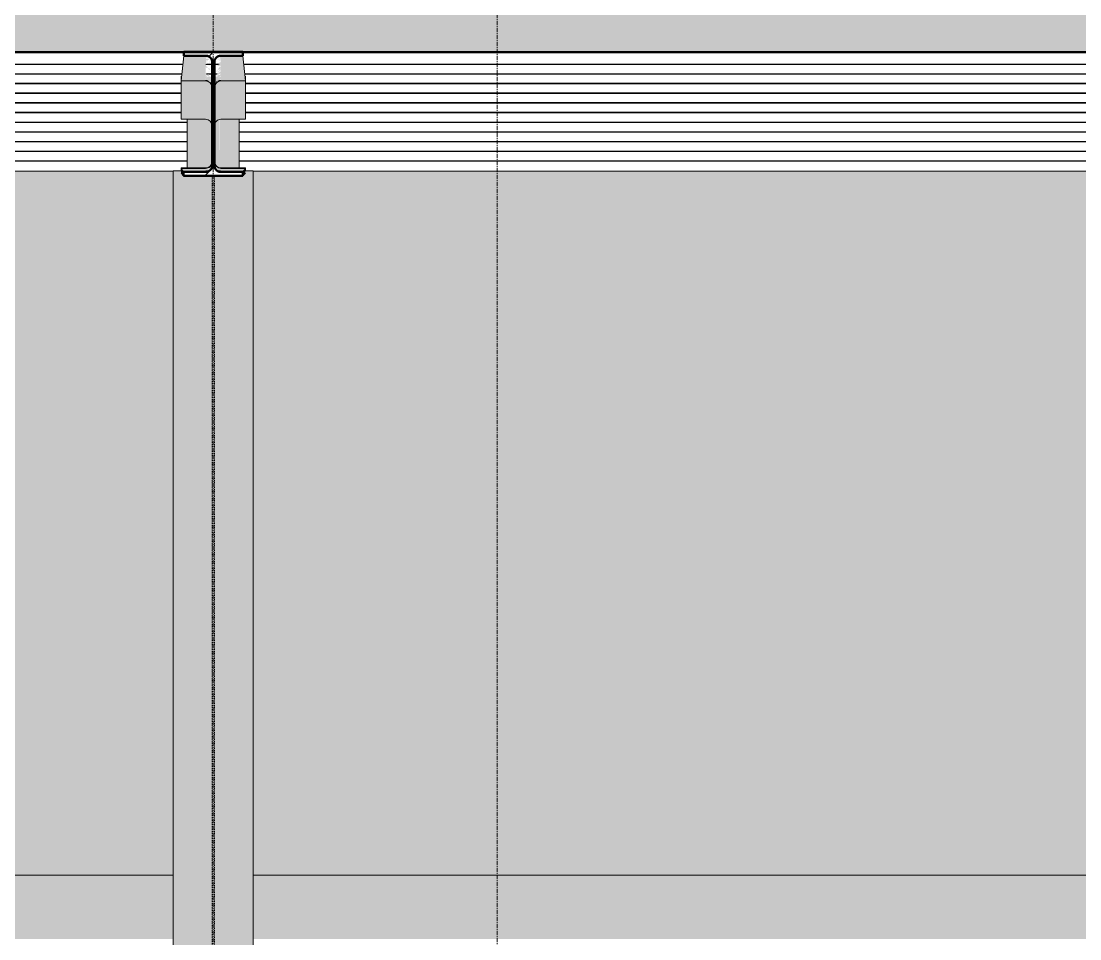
# Model space of a CAD drawing. Header units: inches. Extents: x 1352 to 4245, y -195 to 444.
# Drawn here: x 2037.7 to 2170, y 114 to 228.7 of the extents above; entities that cross this region are included whole.
import ezdxf

# ---------------------------------------------------------------- set-up
doc = ezdxf.new("R2010")
doc.units = ezdxf.units.IN
doc.header["$MEASUREMENT"] = 0
doc.linetypes.add('Grid Line 1_2_', pattern=[0.875, 0.5, -0.125, 0.125, -0.125])
doc.linetypes.add('Hidden 1_8_', pattern=[0.1875, 0.125, -0.0625])
for name, color, linetype, lineweight in [('A-ROOF-1', 50, 'Continuous', 13), ('A-ROOF-2', 132, 'Continuous', 50), ('A-ROOF-PATT-1', 132, 'Continuous', 9), ('A-WALL', 113, 'Continuous', 13), ('S-BEAM', 12, 'Continuous', 13), ('S-BEAM-3', 12, 'Continuous', 9), ('S-BEAM-4', 12, 'Continuous', 50), ('S-COLS', 52, 'Continuous', 13), ('S-COLS-3', 52, 'Hidden 1_8_', 9), ('S-COLS-4', 52, 'Continuous', 9), ('S-GRID-1', 1, 'Grid Line 1_2_', 9)]:
    doc.layers.add(name, color=color, linetype=linetype, lineweight=lineweight)

# ---------------------------------------------------------------- blocks, each defined once
blk = doc.blocks.new('Z-Girder - Z-Girder-1383074-BUILDING SECTION - EAST_WEST - LOOKING SOUTH')
at = {"layer": 'S-BEAM-3'}
h = blk.add_hatch(color=256, dxfattribs=at)
h.paths.add_polyline_path([(2410.06, 223.3), (2538.35, 223.3), (2538.35, 223.35), (2306.06, 223.35), (2306.06, 223.3), (2404.83, 223.3)], flags=0)
h.paths.add_polyline_path([(1588.43, 223.3), (1588.6, 223.3), (1588.6, 223.35), (1585.45, 223.35), (1585.45, 223.3)], flags=0)
h.paths.add_polyline_path([(3211.48, 223.3), (3211.83, 223.3), (3211.83, 223.35), (3211.44, 223.35), (3211.45, 223.3)], flags=0)
h.paths.add_polyline_path([(1591.71, 223.3), (1592.31, 223.3), (1592.29, 223.35), (1591.53, 223.35), (1591.56, 223.3)], flags=0)
h.paths.add_polyline_path([(3207.62, 223.3), (3208.18, 223.34), (3208.16, 223.35), (3207.61, 223.35), (3207.61, 223.3)], flags=0)
h.paths.add_polyline_path([(1593.01, 223.3), (1593.18, 223.35), (1593.16, 223.35), (1592.89, 223.33), (1592.91, 223.3), (1593, 223.3)], flags=0)
h.paths.add_polyline_path([(1592.78, 223.3), (1592.86, 223.33), (1592.84, 223.35), (1592.6, 223.35), (1592.62, 223.3)], flags=0)
h.paths.add_polyline_path([(3207.3, 223.3), (3207.29, 223.35), (3206.99, 223.32), (3207, 223.3), (3207.29, 223.3)], flags=0)
h.paths.add_polyline_path([(1596.31, 223.3), (1817.35, 223.3), (1817.35, 223.35), (1596.31, 223.35)], flags=0)
h.paths.add_polyline_path([(3206.93, 223.3), (3206.93, 223.33), (3206.87, 223.35), (3206.87, 223.31), (3206.89, 223.3)], flags=0)
h.paths.add_polyline_path([(3203.46, 223.3), (3203.43, 223.35), (3037.08, 223.35), (3037.08, 223.3), (3203.43, 223.3)], flags=0)
h.paths.add_polyline_path([(1820.46, 223.3), (1821.06, 223.3), (1821.04, 223.35), (1820.28, 223.35), (1820.31, 223.3)], flags=0)
h.paths.add_polyline_path([(1821.76, 223.3), (1821.93, 223.35), (1821.91, 223.35), (1821.64, 223.33), (1821.66, 223.3), (1821.75, 223.3)], flags=0)
h.paths.add_polyline_path([(3025.23, 223.3), (3026.2, 223.3), (3026.2, 223.35), (3025.06, 223.35), (3025.06, 223.3)], flags=0)
h.paths.add_polyline_path([(1821.53, 223.3), (1821.61, 223.33), (1821.59, 223.35), (1821.35, 223.35), (1821.37, 223.3)], flags=0)
h.paths.add_polyline_path([(3021.68, 223.3), (3021.93, 223.35), (3021.91, 223.35), (3021.64, 223.33), (3021.66, 223.3)], flags=0)
h.paths.add_polyline_path([(3021.6, 223.3), (3021.59, 223.35), (3021.35, 223.35), (3021.37, 223.3), (3021.59, 223.3)], flags=0)
h.paths.add_polyline_path([(1825.06, 223.3), (2057.85, 223.3), (2057.85, 223.35), (1825.06, 223.35)], flags=0)
h.paths.add_polyline_path([(3020.31, 223.3), (3021.06, 223.3), (3021.04, 223.35), (3020.28, 223.35), (3020.28, 223.3)], flags=0)
h.paths.add_polyline_path([(3017.35, 223.3), (3017.35, 223.35), (2789.06, 223.35), (2789.06, 223.3), (3017.18, 223.3)], flags=0)
h.paths.add_polyline_path([(2060.96, 223.3), (2061.56, 223.3), (2061.54, 223.35), (2060.78, 223.35), (2060.81, 223.3)], flags=0)
h.paths.add_polyline_path([(2062.26, 223.3), (2062.43, 223.35), (2062.41, 223.35), (2062.14, 223.33), (2062.16, 223.3), (2062.25, 223.3)], flags=0)
h.paths.add_polyline_path([(2062.03, 223.3), (2062.11, 223.33), (2062.09, 223.35), (2061.85, 223.35), (2061.87, 223.3)], flags=0)
h.paths.add_polyline_path([(2785.37, 223.3), (2785.61, 223.33), (2785.59, 223.35), (2785.35, 223.35), (2785.35, 223.3)], flags=0)
h.paths.add_polyline_path([(2785.68, 223.3), (2785.93, 223.35), (2785.91, 223.35), (2785.64, 223.33), (2785.66, 223.3)], flags=0)
h.paths.add_polyline_path([(2065.56, 223.3), (2298.35, 223.3), (2298.35, 223.35), (2065.56, 223.35)], flags=0)
h.paths.add_polyline_path([(2785.06, 223.3), (2785.01, 223.35), (2784.28, 223.35), (2784.31, 223.3), (2785.04, 223.3)], flags=0)
h.paths.add_polyline_path([(2781.35, 223.3), (2781.35, 223.35), (2546.06, 223.35), (2546.06, 223.3), (2781.18, 223.3)], flags=0)
h.paths.add_polyline_path([(2301.46, 223.3), (2302.06, 223.3), (2302.04, 223.35), (2301.28, 223.35), (2301.31, 223.3)], flags=0)
h.paths.add_polyline_path([(2302.76, 223.3), (2302.93, 223.35), (2302.91, 223.35), (2302.64, 223.33), (2302.66, 223.3), (2302.75, 223.3)], flags=0)
h.paths.add_polyline_path([(2302.53, 223.3), (2302.61, 223.33), (2302.59, 223.35), (2302.35, 223.35), (2302.37, 223.3)], flags=0)
h.paths.add_polyline_path([(2542.37, 223.3), (2542.61, 223.33), (2542.59, 223.35), (2542.35, 223.35), (2542.35, 223.3)], flags=0)
h.paths.add_polyline_path([(2542.68, 223.3), (2542.93, 223.35), (2542.91, 223.35), (2542.64, 223.33), (2542.66, 223.3)], flags=0)
h.paths.add_polyline_path([(2542.06, 223.3), (2542.04, 223.35), (2541.28, 223.35), (2541.31, 223.3), (2542.04, 223.3)], flags=0)
h = blk.add_hatch(color=256, dxfattribs=at)
h.paths.add_polyline_path([(3208.19, 223.35), (3208.16, 223.39), (3208.18, 223.35)], flags=0)
h.paths.add_polyline_path([(3207.96, 223.35), (3207.95, 223.39), (3207.95, 223.35)], flags=0)
h.paths.add_polyline_path([(3021.63, 223.35), (3021.65, 223.39), (3021.59, 223.35)], flags=0)
h.paths.add_polyline_path([(3021.06, 223.35), (3021.05, 223.39), (3021.05, 223.35)], flags=0)
h.paths.add_polyline_path([(3017.35, 223.35), (3017.35, 223.39), (3017.18, 223.35)], flags=0)
h.paths.add_polyline_path([(2538.35, 223.35), (2538.35, 223.39), (2538.18, 223.35)], flags=0)
h.paths.add_polyline_path([(2542.06, 223.35), (2542.05, 223.39), (2542.05, 223.35)], flags=0)
h.paths.add_polyline_path([(2302.06, 223.35), (2302.05, 223.39), (2302.05, 223.35)], flags=0)
h.paths.add_polyline_path([(2062.13, 223.35), (2062.15, 223.39), (2062.09, 223.35)], flags=0)
h.paths.add_polyline_path([(1593.2, 223.35), (1593.13, 223.37), (1593.12, 223.39), (1593.16, 223.35)], flags=0)
for p, q in [((1825.06, 223.35), (2057.85, 223.35)), ((1825.06, 223.3), (2057.85, 223.3)), ((2060.78, 223.3), (2061.56, 223.3)), ((2060.91, 223.35), (2061.56, 223.35)), ((2061.85, 223.35), (2062.13, 223.35)), ((2061.85, 223.3), (2062.1, 223.3)), ((2062.16, 223.3), (2062.31, 223.3)), ((2062.17, 223.35), (2062.45, 223.35)), ((2065.56, 223.35), (2298.35, 223.35)), ((2065.56, 223.3), (2298.35, 223.3))]:
    blk.add_line(p, q, dxfattribs=at)
blk = doc.blocks.new('Z-Girder - Z-Girder-1383075-BUILDING SECTION - EAST_WEST - LOOKING SOUTH')
at = {"layer": 'S-BEAM-3'}
h = blk.add_hatch(color=256, dxfattribs=at)
h.paths.add_polyline_path([(2301.64, 222.12), (2301.46, 222.14), (2301.62, 222.12)], flags=0)
h.paths.add_polyline_path([(2301.66, 222.1), (2302.05, 222.1), (2302.04, 222.14), (2301.64, 222.11)], flags=0)
h.paths.add_polyline_path([(2221.93, 222.1), (2298.21, 222.1), (2298.18, 222.14), (2065.69, 222.14), (2065.73, 222.1), (2216.7, 222.1)], flags=0)
h.paths.add_polyline_path([(3025.23, 222.1), (3026.2, 222.1), (3026.2, 222.14), (3025.19, 222.14), (3025.19, 222.1)], flags=0)
h.paths.add_polyline_path([(1585.45, 222.1), (1588.46, 222.1), (1588.43, 222.14), (1585.45, 222.14)], flags=0)
h.paths.add_polyline_path([(3021.61, 222.1), (3021.7, 222.14), (3021.36, 222.14), (3021.37, 222.1), (3021.6, 222.1)], flags=0)
h.paths.add_polyline_path([(1591.91, 222.1), (1592.3, 222.1), (1592.29, 222.14), (1591.89, 222.11)], flags=0)
h.paths.add_polyline_path([(3017.21, 222.1), (3017.18, 222.14), (2789.19, 222.14), (2789.23, 222.1), (3017.18, 222.1)], flags=0)
h.paths.add_polyline_path([(3020.64, 222.12), (3020.46, 222.14), (3020.53, 222.12)], flags=0)
h.paths.add_polyline_path([(3021.05, 222.1), (3021.04, 222.14), (3020.64, 222.11), (3020.66, 222.1), (3021.04, 222.1)], flags=0)
h.paths.add_polyline_path([(1592.84, 222.1), (1592.91, 222.12), (1592.95, 222.14), (1592.61, 222.14), (1592.62, 222.1)], flags=0)
h.paths.add_polyline_path([(1596.44, 222.1), (1817.21, 222.1), (1817.18, 222.14), (1596.44, 222.14)], flags=0)
h.paths.add_polyline_path([(2785.37, 222.1), (2785.66, 222.12), (2785.7, 222.14), (2785.36, 222.14), (2785.36, 222.1)], flags=0)
h.paths.add_polyline_path([(2784.64, 222.12), (2784.46, 222.14), (2784.53, 222.12)], flags=0)
h.paths.add_polyline_path([(2785.05, 222.1), (2785.01, 222.14), (2784.64, 222.11), (2784.66, 222.1), (2785.04, 222.1)], flags=0)
h.paths.add_polyline_path([(2302.59, 222.1), (2302.67, 222.12), (2302.62, 222.14), (2302.5, 222.14), (2302.51, 222.1)], flags=0)
h.paths.add_polyline_path([(2061.87, 222.1), (2061.96, 222.1), (2061.96, 222.14), (2061.86, 222.14), (2061.86, 222.1)], flags=0)
h.paths.add_polyline_path([(1820.66, 222.1), (1821.05, 222.1), (1821.04, 222.14), (1820.64, 222.11)], flags=0)
h.paths.add_polyline_path([(2302.39, 222.1), (2302.46, 222.1), (2302.46, 222.14), (2302.36, 222.14), (2302.37, 222.1)], flags=0)
h.paths.add_polyline_path([(2781.21, 222.1), (2781.18, 222.14), (2546.19, 222.14), (2546.23, 222.1), (2781.18, 222.1)], flags=0)
h.paths.add_polyline_path([(2062.01, 222.1), (2062.17, 222.12), (2062.12, 222.14), (2062, 222.14), (2061.98, 222.1)], flags=0)
h.paths.add_polyline_path([(1821.59, 222.1), (1821.67, 222.12), (1821.62, 222.14), (1821.5, 222.14), (1821.51, 222.1)], flags=0)
h.paths.add_polyline_path([(1821.39, 222.1), (1821.46, 222.1), (1821.46, 222.14), (1821.36, 222.14), (1821.37, 222.1)], flags=0)
h.paths.add_polyline_path([(2306.19, 222.1), (2538.21, 222.1), (2538.18, 222.14), (2306.19, 222.14)], flags=0)
h.paths.add_polyline_path([(1825.19, 222.1), (2057.71, 222.1), (2057.68, 222.14), (1825.19, 222.14)], flags=0)
h.paths.add_polyline_path([(2542.37, 222.1), (2542.66, 222.12), (2542.7, 222.14), (2542.36, 222.14), (2542.36, 222.1)], flags=0)
h.paths.add_polyline_path([(2541.64, 222.12), (2541.46, 222.14), (2541.53, 222.12)], flags=0)
h.paths.add_polyline_path([(2542.05, 222.1), (2542.04, 222.14), (2541.64, 222.11), (2541.66, 222.1), (2542.04, 222.1)], flags=0)
h.paths.add_polyline_path([(2061.14, 222.12), (2060.96, 222.14), (2061.03, 222.12)], flags=0)
h.paths.add_polyline_path([(2061.55, 222.1), (2061.54, 222.14), (2061.14, 222.11), (2061.16, 222.1), (2061.54, 222.1)], flags=0)
h = blk.add_hatch(color=256, dxfattribs=at)
h.paths.add_polyline_path([(2785.05, 222.14), (2785.01, 222.17), (2785.04, 222.14)], flags=0)
h.paths.add_polyline_path([(2781.22, 222.14), (2781.18, 222.17), (2781.18, 222.14)], flags=0)
h.paths.add_polyline_path([(2542.05, 222.14), (2542.04, 222.17), (2542.04, 222.14)], flags=0)
h.paths.add_polyline_path([(2542.7, 222.14), (2542.74, 222.17), (2542.59, 222.14)], flags=0)
h.paths.add_polyline_path([(2298.22, 222.14), (2298.18, 222.17), (2298.18, 222.14)], flags=0)
h.paths.add_polyline_path([(2057.72, 222.14), (2057.68, 222.17), (2057.68, 222.14)], flags=0)
h.paths.add_polyline_path([(1821.05, 222.14), (1821.04, 222.17), (1821.04, 222.14)], flags=0)
h.paths.add_polyline_path([(1817.22, 222.14), (1817.18, 222.17), (1817.18, 222.14)], flags=0)
h.paths.add_polyline_path([(1591.82, 222.14), (1591.65, 222.17), (1591.71, 222.14)], flags=0)
for p, q in [((1825.19, 222.14), (2057.72, 222.14)), ((1825.19, 222.1), (2057.71, 222.1)), ((2060.86, 222.14), (2061.07, 222.14)), ((2060.88, 222.1), (2060.99, 222.1)), ((2061.11, 222.14), (2061.56, 222.14)), ((2061.16, 222.1), (2061.56, 222.1)), ((2061.85, 222.14), (2062.2, 222.14)), ((2061.85, 222.1), (2061.96, 222.1)), ((2061.98, 222.1), (2062.12, 222.1)), ((2065.69, 222.14), (2298.22, 222.14)), ((2065.69, 222.1), (2298.21, 222.1))]:
    blk.add_line(p, q, dxfattribs=at)
blk = doc.blocks.new('Z-Girder - Z-Girder-V1-BUILDING SECTION - EAST_WEST - LOOKING SOUTH')
at = {"layer": 'S-BEAM-3'}
h = blk.add_hatch(color=256, dxfattribs=at)
h.paths.add_polyline_path([(2310.77, 220.89), (2538.18, 220.89), (2538.18, 220.94), (2306.23, 220.94), (2306.23, 220.89)], flags=0)
h.paths.add_polyline_path([(3026.2, 220.89), (3026.2, 220.94), (3025.23, 220.94), (3025.23, 220.89)], flags=0)
h.paths.add_polyline_path([(1588.43, 220.89), (1588.43, 220.94), (1585.45, 220.94), (1585.45, 220.89)], flags=0)
h.paths.add_polyline_path([(1596.48, 220.89), (1817.18, 220.89), (1817.18, 220.94), (1596.48, 220.94)], flags=0)
h.paths.add_polyline_path([(3017.18, 220.89), (3017.18, 220.94), (2789.23, 220.94), (2789.23, 220.89), (3016.26, 220.89)], flags=0)
h.paths.add_polyline_path([(1825.23, 220.89), (2057.68, 220.89), (2057.68, 220.94), (1825.23, 220.94)], flags=0)
h.paths.add_polyline_path([(2781.18, 220.89), (2781.18, 220.94), (2546.23, 220.94), (2546.23, 220.89), (2781.09, 220.89)], flags=0)
h.paths.add_polyline_path([(2065.73, 220.89), (2298.18, 220.89), (2298.18, 220.94), (2065.73, 220.94)], flags=0)
h = blk.add_hatch(color=256, dxfattribs=at)
h.paths.add_polyline_path([(3026.2, 220.94), (3026.2, 220.96), (3025.23, 220.94)], flags=0)
h.paths.add_polyline_path([(3017.18, 220.94), (3017.18, 220.96), (3016.26, 220.94)], flags=0)
h.paths.add_polyline_path([(2538.18, 220.94), (2538.18, 220.96), (2535.48, 220.94)], flags=0)
h.paths.add_polyline_path([(2298.18, 220.94), (2298.18, 220.96), (2295.09, 220.94)], flags=0)
h.paths.add_polyline_path([(2057.68, 220.94), (2057.68, 220.96), (2054.7, 220.94)], flags=0)
h.paths.add_polyline_path([(1817.18, 220.94), (1817.18, 220.96), (1814.31, 220.94)], flags=0)
for p, q in [((1825.23, 220.94), (2057.68, 220.94)), ((2065.73, 220.94), (2298.18, 220.94)), ((1825.23, 220.89), (2057.68, 220.89)), ((2065.73, 220.89), (2298.18, 220.89))]:
    blk.add_line(p, q, dxfattribs=at)
blk = doc.blocks.new('Z-Girder - Z-Girder-V2-BUILDING SECTION - EAST_WEST - LOOKING SOUTH')
at = {"layer": 'S-BEAM-3'}
h = blk.add_hatch(color=256, dxfattribs=at)
h.paths.add_polyline_path([(1713.45, 216.05), (1817.96, 216.05), (1817.96, 216.1), (1713.45, 216.1)], flags=0)
h.paths.add_polyline_path([(3026.2, 216.05), (3026.2, 216.1), (3024.45, 216.1), (3024.45, 216.05)], flags=0)
h.paths.add_polyline_path([(3017.96, 216.05), (3017.96, 216.1), (2788.45, 216.1), (2788.45, 216.05), (3016.26, 216.05)], flags=0)
h.paths.add_polyline_path([(1824.45, 216.05), (2058.46, 216.05), (2058.46, 216.1), (1824.45, 216.1)], flags=0)
h.paths.add_polyline_path([(2781.96, 216.05), (2781.96, 216.1), (2545.45, 216.1), (2545.45, 216.05), (2781.09, 216.05)], flags=0)
h.paths.add_polyline_path([(2064.95, 216.05), (2298.96, 216.05), (2298.96, 216.1), (2064.95, 216.1)], flags=0)
h.paths.add_polyline_path([(2538.96, 216.05), (2538.96, 216.1), (2305.45, 216.1), (2305.45, 216.05), (2535.48, 216.05)], flags=0)
h = blk.add_hatch(color=256, dxfattribs=at)
h.paths.add_polyline_path([(3026.2, 216.1), (3026.2, 216.12), (3024.45, 216.1)], flags=0)
h.paths.add_polyline_path([(3017.96, 216.1), (3017.96, 216.12), (3016.26, 216.1)], flags=0)
h.paths.add_polyline_path([(2538.96, 216.1), (2538.96, 216.12), (2535.48, 216.1)], flags=0)
h.paths.add_polyline_path([(2298.96, 216.1), (2298.96, 216.12), (2295.09, 216.1)], flags=0)
h.paths.add_polyline_path([(2058.46, 216.1), (2058.46, 216.12), (2054.7, 216.1)], flags=0)
h.paths.add_polyline_path([(1817.96, 216.1), (1817.96, 216.12), (1814.31, 216.1)], flags=0)
for p, q in [((1824.45, 216.1), (2058.46, 216.1)), ((1824.45, 216.05), (2058.46, 216.05)), ((2064.95, 216.1), (2298.96, 216.1)), ((2064.95, 216.05), (2298.96, 216.05))]:
    blk.add_line(p, q, dxfattribs=at)
blk = doc.blocks.new('Z-Girder - Z-Girder-1383076-BUILDING SECTION - EAST_WEST - LOOKING SOUTH')
at = {"layer": 'S-BEAM-3'}
h = blk.add_hatch(color=256, dxfattribs=at)
h.paths.add_polyline_path([(2368.25, 214.84), (2538.96, 214.84), (2538.96, 214.89), (2305.45, 214.89), (2305.45, 214.84), (2363.03, 214.84)], flags=0)
h.paths.add_polyline_path([(1715.02, 214.84), (1817.96, 214.84), (1817.96, 214.89), (1713.45, 214.89), (1713.45, 214.84)], flags=0)
h.paths.add_polyline_path([(3025.58, 214.84), (3025.58, 214.89), (3024.45, 214.89), (3024.45, 214.84)], flags=0)
h.paths.add_polyline_path([(3017.96, 214.84), (3017.96, 214.89), (2788.45, 214.89), (2788.45, 214.84), (3016.26, 214.84)], flags=0)
h.paths.add_polyline_path([(1824.45, 214.84), (2058.46, 214.84), (2058.46, 214.89), (1824.45, 214.89)], flags=0)
h.paths.add_polyline_path([(2781.96, 214.84), (2781.96, 214.89), (2545.45, 214.89), (2545.45, 214.84), (2781.09, 214.84)], flags=0)
h.paths.add_polyline_path([(2064.95, 214.84), (2298.96, 214.84), (2298.96, 214.89), (2064.95, 214.89)], flags=0)
for p, q in [((1824.45, 214.89), (2058.46, 214.89)), ((1824.45, 214.84), (2058.46, 214.84)), ((2064.95, 214.89), (2298.96, 214.89)), ((2064.95, 214.84), (2298.96, 214.84))]:
    blk.add_line(p, q, dxfattribs=at)
blk = doc.blocks.new('W-Wide Flange-Column - W10X49-1384222-BUILDING SECTION - EAST_WEST - LOOKING SOUTH')
at = {"layer": 'S-COLS-3'}
for p, q in [((2302.05, 209.37), (2302.05, 0)), ((2302.36, 0), (2302.36, 209.37))]:
    blk.add_line(p, q, dxfattribs=at)
blk = doc.blocks.new('W-Wide Flange - W12X45-V6-BUILDING SECTION - EAST_WEST - LOOKING SOUTH')
at = {"layer": 'S-BEAM-3'}
h = blk.add_hatch(color=256, dxfattribs=at)
h.paths.add_polyline_path([(2062.62, 210), (2062.67, 210.3), (2065.73, 210.3), (2065.73, 210.36), (2062.46, 210.38), (2062.27, 210.46), (2062.09, 210.61), (2061.98, 210.76), (2061.9, 210.95), (2061.86, 210.93), (2061.87, 210.44), (2062.01, 210.14), (2062.17, 210), (2062.6, 210)], flags=0)
h.paths.add_polyline_path([(2060.81, 210), (2061.27, 210.02), (2061.48, 210.29), (2061.56, 210.61), (2061.51, 210.95), (2061.43, 210.76), (2061.3, 210.59), (2061.14, 210.46), (2060.94, 210.38), (2060.74, 210.36), (2057.68, 210.36), (2057.68, 210.3), (2060.74, 210.3), (2060.78, 210)], flags=0)
h.paths.add_polyline_path([(2061.34, 221.74), (2061.34, 221.68), (2061.25, 221.77)], flags=0)
h.paths.add_polyline_path([(2060.89, 221.77), (2061.06, 221.72), (2061, 221.72), (2060.9, 221.77)], flags=0)
h.paths.add_polyline_path([(2061.26, 221.39), (2061.41, 221.2), (2061.35, 221.26), (2061.28, 221.37)], flags=0)
h.paths.add_polyline_path([(2061.15, 221.41), (2061.27, 221.37), (2061.22, 221.35), (2061.16, 221.41)], flags=0)
h.paths.add_polyline_path([(2061.04, 221.5), (2061.19, 221.46), (2061.15, 221.44), (2061.06, 221.49)], flags=0)
h.paths.add_polyline_path([(2061.54, 220.44), (2061.54, 221.79), (2061.32, 221.77), (2061.25, 221.79), (2061.15, 221.75), (2061.04, 221.79), (2060.84, 221.74), (2061.1, 221.63), (2060.81, 221.66), (2060.81, 221.63), (2060.81, 221.6), (2060.81, 221.58), (2060.81, 221.55), (2060.81, 221.52), (2061.16, 221.37), (2061.15, 221.32), (2060.9, 221.42), (2060.92, 221.37), (2060.97, 221.34), (2061.08, 221.3), (2061.43, 220.9), (2061.51, 220.71), (2061.54, 220.5)], flags=0)
h.paths.add_polyline_path([(2062.02, 221.77), (2062.03, 221.73), (2062, 221.73)], flags=0)
h.paths.add_polyline_path([(2061.87, 220.44), (2061.9, 220.71), (2062.07, 221.08), (2062.36, 221.24), (2062.6, 221.29), (2062.5, 221.32), (2062.66, 221.36), (2062.54, 221.38), (2062.6, 221.42), (2062.51, 221.46), (2062.54, 221.48), (2062.67, 221.48), (2062.66, 221.68), (2062.45, 221.67), (2062.39, 221.68), (2062.39, 221.71), (2062.42, 221.77), (2062.27, 221.77), (2062.23, 221.79), (2062.15, 221.76), (2062.14, 221.79), (2062, 221.77), (2061.97, 221.79), (2061.86, 221.79), (2061.87, 220.49)], flags=0)
h.paths.add_polyline_path([(2061.34, 221.15), (2061.3, 221.15), (2061.31, 221.17)], flags=0)
h.paths.add_polyline_path([(2062.03, 221.08), (2062.2, 221.23), (2062.16, 221.2), (2062.04, 221.08)], flags=0)
h.paths.add_polyline_path([(2061.12, 221.2), (2061.05, 221.26), (2061.03, 221.3), (2060.92, 221.32), (2060.81, 221.3), (2060.99, 221.26), (2061.08, 221.22)], flags=0)
h.paths.add_polyline_path([(2062.2, 221.23), (2062.38, 221.34), (2062.38, 221.3), (2062.27, 221.26)], flags=0)
h.paths.add_polyline_path([(2062.66, 221.78), (2062.66, 221.79), (2062.6, 221.79)], flags=0)
for points in [[(2060.74, 216.45), (2060.74, 221.24), (2057.68, 221.24), (2057.68, 216.45), (2059.93, 216.45)], [(2065.73, 216.45), (2065.73, 221.24), (2062.67, 221.22), (2062.67, 216.45), (2065.15, 216.45)]]:
    blk.add_hatch(color=256, dxfattribs=at).paths.add_polyline_path(points, flags=0)
h = blk.add_hatch(color=256, dxfattribs=at)
h.paths.add_polyline_path([(2061.22, 221.13), (2060.97, 221.26), (2060.81, 221.29), (2060.91, 221.24), (2060.98, 221.22), (2061.07, 221.2), (2061.14, 221.14)], flags=0)
h.paths.add_polyline_path([(2061.54, 215.65), (2061.51, 220.71), (2061.34, 221.02), (2061.3, 221.01), (2060.99, 221.2), (2060.81, 221.24), (2060.74, 221.22), (2060.74, 216.45), (2060.94, 216.42), (2061.14, 216.34), (2061.3, 216.21), (2061.43, 216.05), (2061.51, 215.86)], flags=0)
h = blk.add_hatch(color=256, dxfattribs=at)
h.paths.add_polyline_path([(2061.87, 215.65), (2061.9, 215.86), (2061.98, 216.05), (2062.11, 216.21), (2062.27, 216.34), (2062.46, 216.42), (2062.67, 216.45), (2062.67, 221.24), (2062.36, 221.18), (2062.33, 221.2), (2062.2, 221.13), (2062.04, 220.98), (2062.08, 220.98), (2061.9, 220.71), (2061.87, 220.18), (2061.87, 216.06)], flags=0)
h.paths.add_polyline_path([(2062.26, 221.19), (2062.39, 221.23), (2062.49, 221.24), (2062.58, 221.29), (2062.27, 221.2)], flags=0)
for p, q in [((2057.68, 221.79), (2057.68, 221.3)), ((2057.68, 216.45), (2057.68, 221.24)), ((2065.73, 221.3), (2065.73, 221.79)), ((2065.73, 216.45), (2065.73, 221.24)), ((2061.54, 220.5), (2061.54, 211.16)), ((2061.87, 211.16), (2061.87, 220.5)), ((2060.74, 216.45), (2057.68, 216.45)), ((2065.73, 216.45), (2062.67, 216.45)), ((2060.74, 210.36), (2057.68, 210.36)), ((2057.68, 210.36), (2057.68, 210)), ((2065.73, 210.36), (2062.67, 210.36)), ((2065.73, 210), (2065.73, 210.36))]:
    blk.add_line(p, q, dxfattribs=at)
for centre, major_axis, start_param, end_param in [((2060.74, 220.5), (0.8, 0), 1.064904, 1.569106), ((2060.74, 220.5), (0.8, 0), 0, 0.769689), ((2062.67, 220.5), (0.8, 0), 2.496539, 3.141593), ((2062.67, 220.5), (0.8, 0), 2.232787, 2.336223), ((2062.67, 220.5), (0.8, 0), 1.572487, 2.094395), ((2060.74, 215.65), (-0.8, 0), 3.141593, 4.712389), ((2062.67, 215.65), (0.8, 0), 1.570796, 3.141593), ((2060.74, 211.16), (0.8, 0), 4.712389, 6.283185), ((2062.67, 211.16), (0.8, 0), 3.141593, 4.712389)]:
    blk.add_ellipse(centre, major_axis=major_axis, ratio=0.999797, start_param=start_param, end_param=end_param, dxfattribs=at)

msp = doc.modelspace()

# ---------------------------------------------------------------- hatches: boundary and pattern name
at = {"layer": 'A-ROOF-1'}
h = msp.add_hatch(color=256, dxfattribs=at)
h.paths.add_polyline_path([(3016.2, 114), (3016.2, 121.97), (2790.2, 121.97), (2790.2, 114), (2995.35, 114)], flags=0)
h.paths.add_polyline_path([(1942.39, 114), (2056.7, 114), (2056.7, 121.97), (1942.39, 121.97)], flags=0)
h.paths.add_polyline_path([(2780.2, 114), (2780.2, 121.97), (2547.2, 121.97), (2547.2, 114), (2744.51, 114)], flags=0)
h.paths.add_polyline_path([(2066.7, 114), (2297.2, 114), (2297.2, 121.97), (2066.7, 121.97)], flags=0)
h.paths.add_polyline_path([(2537.2, 114), (2537.2, 121.97), (2307.2, 121.97), (2307.2, 114), (2535.48, 114)], flags=0)
at = {"layer": 'A-ROOF-PATT-1'}
h = msp.add_hatch(dxfattribs=at)
h.set_pattern_fill('FP_4', color=256, style=0, pattern_type=2)
h.set_pattern_definition([(161.57, (2839.821, 133.239), (-3.8399538, -1.54e-05), [0, -27.322, 3.034, 0]), (18.43, (2838.861, 133.239), (-3.8399538, 1.54e-05), [0, -27.322, 3.034, 0]), (108.43, (2839.821, 133.239), (1.919622, -9.6005246), [9.106, -21.25]), (71.57, (2838.861, 133.239), (1.919622, 9.6005246), [9.106, -21.25])])
h.paths.add_polyline_path([(1581.64, 224.82), (3220.45, 224.82), (3220.45, 232.82), (1581.64, 232.82), (1581.64, 230.19)], flags=0)
at = {"layer": 'A-WALL'}
h = msp.add_hatch(color=256, dxfattribs=at)
h.paths.add_polyline_path([(1942.39, 0), (1942.39, 121.97), (2056.7, 121.97), (2056.7, 209.94), (1826.2, 209.94), (1826.2, 111), (1904.2, 111), (1904.2, 98.25), (1868.35, 98.25), (1868.35, 96), (1904.2, 96), (1904.2, 82.75), (1904.95, 82.75), (1904.95, 0), (1938.58, 0)], flags=0)
h.paths.add_polyline_path([(1750.43, 111), (1782.2, 111), (1782.2, 119.13), (1750.43, 144.34)], flags=0)
h.paths.add_polyline_path([(1816.2, 111), (1816.2, 209.94), (1713.45, 209.94), (1713.45, 111), (1721.93, 111), (1721.93, 150.87), (1722.74, 150.87), (1722.74, 151.87), (1741.74, 151.87), (1741.74, 150.87), (1750.43, 150.87), (1750.43, 146.9), (1795.67, 111)], flags=0)
h.paths.add_polyline_path([(1784.2, 111), (1792.45, 111), (1784.2, 117.55)], flags=0)
h.paths.add_polyline_path([(2744.51, 121.97), (2780.2, 121.97), (2780.2, 209.94), (2547.2, 209.94), (2547.2, 121.97), (2702.71, 121.97)], flags=0)
h.paths.add_polyline_path([(2368.25, 121.97), (2537.2, 121.97), (2537.2, 209.94), (2307.2, 209.94), (2307.2, 121.97)], flags=0)
h.paths.add_polyline_path([(3016.2, 121.97), (3016.2, 148.18), (3014.35, 149.47), (3012.23, 150.45), (3009.97, 151.05), (3007.65, 151.25), (2863.85, 151.25), (2863.85, 153.25), (3007.65, 153.25), (3010.32, 153.02), (3012.91, 152.33), (3015.34, 151.2), (3016.2, 150.61), (3016.2, 209.94), (2790.2, 209.94), (2790.2, 121.97), (2995.35, 121.97)], flags=0)
h.paths.add_polyline_path([(2284.64, 121.97), (2297.2, 121.97), (2297.2, 209.94), (2066.7, 209.94), (2066.7, 121.97), (2117.41, 121.97)], flags=0)
at = {"layer": 'S-BEAM'}
for points in [[(2057.68, 221.24), (2058.01, 224.37), (2058.01, 224.82), (2057.68, 221.76)], [(2059.93, 221.24), (2060.74, 221.27), (2060.81, 224.37), (2058.01, 224.37), (2057.68, 221.24)], [(2065.73, 221.24), (2065.4, 224.37), (2062.6, 224.35), (2062.67, 221.24), (2065.15, 221.24)], [(2065.73, 221.24), (2065.69, 222.18), (2065.4, 224.82), (2065.4, 224.37), (2065.69, 221.6)], [(2059.93, 210.36), (2060.9, 210.38), (2060.9, 216.43), (2060.74, 216.45), (2058.46, 216.45), (2058.46, 210.36)], [(2060.9, 210.38), (2061.08, 210.44), (2061.27, 210.56), (2061.39, 210.7), (2061.43, 210.76), (2061.51, 210.98), (2061.54, 211.16), (2061.5, 215.88), (2061.38, 216.11), (2061.24, 216.26), (2061.07, 216.37), (2060.9, 216.42), (2060.9, 210.38)], [(2062.5, 210.38), (2062.46, 216.42), (2062.15, 216.25), (2062.01, 216.09), (2061.98, 216.05), (2061.9, 215.86), (2061.87, 215.41), (2061.91, 210.92), (2062.04, 210.67), (2062.18, 210.53), (2062.33, 210.44), (2062.48, 210.38)], [(2062.67, 210.36), (2064.95, 210.38), (2064.95, 216.45), (2062.5, 216.42), (2062.5, 210.38)], [(2061.85, 210.61), (2061.87, 211.1), (2061.85, 213.19)], [(2058, 209.37), (2058, 209.86), (2057.68, 210.3), (2057.69, 209.71)], [(2060.81, 209.86), (2060.74, 210.3), (2057.68, 210.3), (2058, 209.86), (2059.93, 209.86)], [(2065.4, 209.86), (2065.73, 210.3), (2062.67, 210.3), (2062.6, 209.86), (2065.15, 209.86)], [(2065.4, 209.37), (2065.72, 209.71), (2065.72, 210.28), (2065.4, 209.86)]]:
    msp.add_hatch(color=256, dxfattribs=at).paths.add_polyline_path(points, flags=0)
h = msp.add_hatch(color=256, dxfattribs=at)
h.paths.add_polyline_path([(2060.74, 221.3), (2060.74, 221.24), (2060.88, 221.27), (2060.74, 221.3)], flags=0)
h.paths.add_polyline_path([(2060.94, 221.33), (2060.9, 221.4), (2060.74, 221.4), (2060.74, 221.3), (2060.89, 221.3)], flags=0)
h.paths.add_polyline_path([(2061.05, 221.34), (2061.03, 221.3), (2061.09, 221.3)], flags=0)
h.paths.add_polyline_path([(2061.22, 221.22), (2061.14, 221.31), (2061.16, 221.27), (2061.19, 221.25)], flags=0)
h.paths.add_polyline_path([(2061.34, 221.15), (2061.34, 221.1), (2061.39, 221.05)], flags=0)
h.paths.add_polyline_path([(2061.47, 220.91), (2061.44, 221.04), (2061.34, 221.15)], flags=0)
h.paths.add_polyline_path([(2061.37, 221.01), (2061.16, 221.23), (2061.12, 221.26), (2061.09, 221.22), (2061.34, 221.04)], flags=0)
h.paths.add_polyline_path([(2061.14, 221.14), (2061.04, 221.22), (2061.04, 221.18), (2061.11, 221.15)], flags=0)
h.paths.add_polyline_path([(2061.3, 221.01), (2061.22, 221.13), (2061.15, 221.13), (2061.25, 221.05)], flags=0)
h.paths.add_polyline_path([(2060.74, 221.54), (2060.81, 221.58), (2060.74, 221.59)], flags=0)
h.paths.add_polyline_path([(2061.15, 221.41), (2060.74, 221.54), (2060.74, 221.42), (2061.04, 221.38), (2061.19, 221.3), (2061.15, 221.39)], flags=0)
h.paths.add_polyline_path([(2061.26, 221.39), (2061.18, 221.39), (2061.3, 221.3)], flags=0)
h.paths.add_polyline_path([(2061.26, 221.39), (2061.16, 221.49), (2061.04, 221.5), (2061.23, 221.41)], flags=0)
h.paths.add_polyline_path([(2061.42, 221.18), (2061.4, 221.27), (2061.26, 221.39)], flags=0)
h.paths.add_polyline_path([(2061.32, 221.22), (2061.26, 221.32), (2061.26, 221.28), (2061.3, 221.24)], flags=0)
h.paths.add_polyline_path([(2061.15, 221.41), (2061.04, 221.5), (2061.04, 221.46)], flags=0)
h.paths.add_polyline_path([(2061.34, 221.74), (2061.28, 221.74), (2061.4, 221.62)], flags=0)
h.paths.add_polyline_path([(2061.46, 221.55), (2061.42, 221.68), (2061.34, 221.74)], flags=0)
h.paths.add_polyline_path([(2060.74, 221.59), (2060.81, 221.63), (2060.74, 221.65)], flags=0)
h.paths.add_polyline_path([(2061.1, 221.63), (2061.1, 221.67), (2060.75, 221.77), (2060.75, 221.65), (2060.94, 221.67)], flags=0)
h.paths.add_polyline_path([(2060.75, 221.89), (2060.81, 221.93), (2060.75, 221.94)], flags=0)
h.paths.add_polyline_path([(2060.89, 221.77), (2060.94, 221.83), (2060.81, 221.88), (2060.75, 221.86), (2060.75, 221.83)], flags=0)
h.paths.add_polyline_path([(2061.11, 221.67), (2060.98, 221.75), (2061.01, 221.71)], flags=0)
h.paths.add_polyline_path([(2061.16, 221.74), (2061.01, 221.82), (2061.04, 221.79), (2061.08, 221.77)], flags=0)
h.paths.add_polyline_path([(2060.75, 222.06), (2060.81, 222.11), (2060.76, 222.12), (2060.75, 222.06)], flags=0)
h.paths.add_polyline_path([(2061.01, 221.9), (2060.97, 221.86), (2061.18, 221.79), (2061.12, 221.86), (2061.02, 221.9)], flags=0)
h.paths.add_polyline_path([(2060.75, 222), (2060.75, 221.94), (2060.97, 221.94), (2060.94, 221.96), (2060.75, 222)], flags=0)
h.paths.add_polyline_path([(2060.99, 221.99), (2060.89, 222.06), (2060.75, 222.06), (2060.75, 222), (2060.81, 222)], flags=0)
h.paths.add_polyline_path([(2061.34, 221.74), (2061.08, 221.99), (2061.07, 222), (2060.94, 221.96), (2061.31, 221.76)], flags=0)
h.paths.add_polyline_path([(2061.14, 222.12), (2061.07, 222.19), (2060.97, 222.18)], flags=0)
h.paths.add_polyline_path([(2061.22, 222.02), (2061.14, 222.12), (2061.05, 222.12), (2061.14, 222.07)], flags=0)
h.paths.add_polyline_path([(2061.39, 221.86), (2061.23, 222.02), (2061.23, 222.01), (2061.31, 221.93)], flags=0)
h.paths.add_polyline_path([(2060.9, 222.13), (2060.76, 222.18), (2060.76, 222.12), (2060.81, 222.12)], flags=0)
h.paths.add_polyline_path([(2061.14, 222.04), (2060.96, 222.13), (2061.03, 222.08), (2061.14, 222.04)], flags=0)
h.paths.add_polyline_path([(2061.37, 222.18), (2061.23, 222.32), (2061.23, 222.31), (2061.36, 222.18)], flags=0)
h.paths.add_polyline_path([(2060.96, 222.19), (2060.91, 222.26), (2060.76, 222.22), (2060.81, 222.21)], flags=0)
h.paths.add_polyline_path([(2061.2, 222.42), (2061.06, 222.44), (2061.23, 222.38)], flags=0)
h.paths.add_polyline_path([(2061.39, 222.23), (2061.23, 222.4), (2061.28, 222.33), (2061.38, 222.24)], flags=0)
h.paths.add_polyline_path([(2061.36, 222.48), (2061.25, 222.54), (2061.4, 222.38)], flags=0)
h.paths.add_polyline_path([(2061.3, 222.58), (2061.27, 222.67), (2061.23, 222.71), (2061.08, 222.7), (2061.29, 222.58)], flags=0)
h.paths.add_polyline_path([(2061.04, 222.84), (2061.01, 222.88), (2060.92, 222.93), (2060.77, 222.91), (2060.81, 222.85), (2061.01, 222.84)], flags=0)
h.paths.add_polyline_path([(2061.25, 222.7), (2061.27, 222.73), (2061.16, 222.83), (2061.04, 222.84), (2061.23, 222.71)], flags=0)
h.paths.add_polyline_path([(2061.23, 223.02), (2061.06, 223.1), (2061.09, 223.07), (2061.12, 223.06)], flags=0)
h.paths.add_polyline_path([(2061.4, 222.85), (2061.35, 222.96), (2061.33, 222.92)], flags=0)
h.paths.add_polyline_path([(2061.41, 222.92), (2061.18, 223.18), (2061.12, 223.18), (2061.12, 223.14), (2061.28, 223.06)], flags=0)
h.paths.add_polyline_path([(2060.93, 223.02), (2060.93, 223.07), (2060.78, 223.05)], flags=0)
h.paths.add_polyline_path([(2060.77, 222.96), (2060.98, 222.97), (2060.93, 223.02), (2060.78, 223)], flags=0)
h.paths.add_polyline_path([(2060.96, 223.23), (2060.78, 223.3), (2060.81, 223.25)], flags=0)
h.paths.add_polyline_path([(2060.78, 223.4), (2060.95, 223.4), (2060.95, 223.42), (2060.78, 223.42)], flags=0)
h.paths.add_polyline_path([(2060.96, 223.33), (2060.78, 223.4), (2060.81, 223.35), (2060.95, 223.34)], flags=0)
h.paths.add_polyline_path([(2061.3, 223.57), (2061.23, 223.67), (2061.16, 223.67), (2061.28, 223.58)], flags=0)
h.paths.add_polyline_path([(2061.4, 223.42), (2061.23, 223.59), (2061.28, 223.53), (2061.33, 223.49)], flags=0)
h.paths.add_polyline_path([(2060.79, 223.44), (2060.81, 223.49), (2060.79, 223.49)], flags=0)
h.paths.add_polyline_path([(2061.29, 223.45), (2061.22, 223.54), (2061.14, 223.53), (2061.28, 223.45)], flags=0)
h.paths.add_polyline_path([(2061.03, 223.46), (2060.93, 223.51), (2060.79, 223.49)], flags=0)
h.paths.add_polyline_path([(2061.44, 223.49), (2061.39, 223.62), (2061.28, 223.7)], flags=0)
h.paths.add_polyline_path([(2060.79, 223.64), (2060.97, 223.65), (2060.79, 223.69)], flags=0)
h.paths.add_polyline_path([(2061.03, 223.7), (2060.93, 223.8), (2060.79, 223.75), (2060.79, 223.74), (2061.01, 223.7)], flags=0)
h.paths.add_polyline_path([(2061.31, 223.74), (2061.27, 223.82), (2061.27, 223.78), (2061.29, 223.76)], flags=0)
h.paths.add_polyline_path([(2061.01, 223.83), (2061.01, 223.87), (2061.17, 223.87), (2061.15, 223.93), (2061, 224.02), (2060.8, 224.02), (2060.8, 223.98), (2060.81, 223.84), (2060.99, 223.83)], flags=0)
h.paths.add_polyline_path([(2061.09, 223.75), (2061.01, 223.83), (2060.93, 223.8), (2061.01, 223.77)], flags=0)
h.paths.add_polyline_path([(2061.17, 223.97), (2061.07, 224.05), (2061, 224.02)], flags=0)
h.paths.add_polyline_path([(2061.27, 223.95), (2061.23, 223.92), (2061.33, 223.85)], flags=0)
h.paths.add_polyline_path([(2061.43, 223.76), (2061.37, 223.9), (2061.28, 223.95), (2061.39, 223.81)], flags=0)
h.paths.add_polyline_path([(2061.31, 223.81), (2061.3, 223.86), (2061.27, 223.84)], flags=0)
h.paths.add_polyline_path([(2061.34, 224.02), (2061.31, 224.09), (2060.97, 224.35), (2060.81, 224.35), (2060.8, 224.14), (2060.99, 224.15), (2061.01, 224.2), (2061.25, 224.09), (2061.27, 224.07)], flags=0)
h = msp.add_hatch(color=256, dxfattribs=at)
h.paths.add_polyline_path([(2062.67, 221.3), (2062.67, 221.36), (2062.53, 221.29), (2062.54, 221.3)], flags=0)
h.paths.add_polyline_path([(2062.46, 221.22), (2062.67, 221.28), (2062.67, 221.3), (2062.48, 221.23)], flags=0)
h.paths.add_polyline_path([(2062.36, 221.23), (2062.36, 221.18), (2062.39, 221.23)], flags=0)
h.paths.add_polyline_path([(2062.18, 221.16), (2062.2, 221.13), (2062.2, 221.17)], flags=0)
h.paths.add_polyline_path([(2062.2, 221.23), (2062.39, 221.31), (2062.37, 221.35), (2062.28, 221.29)], flags=0)
h.paths.add_polyline_path([(2062.67, 221.42), (2062.6, 221.36), (2062.67, 221.36)], flags=0)
h.paths.add_polyline_path([(2062.49, 221.43), (2062.67, 221.42), (2062.67, 221.48), (2062.53, 221.48), (2062.49, 221.43)], flags=0)
h.paths.add_polyline_path([(2062.51, 221.79), (2062.45, 221.69), (2062.4, 221.64), (2062.36, 221.62), (2062.66, 221.69), (2062.66, 221.78), (2062.54, 221.79)], flags=0)
h.paths.add_polyline_path([(2062.65, 222.08), (2062.65, 222.12), (2062.49, 222.05), (2062.54, 222.06)], flags=0)
h.paths.add_polyline_path([(2062.65, 222.03), (2062.65, 222.08), (2062.6, 222.03), (2062.65, 222.03)], flags=0)
h.paths.add_polyline_path([(2062.28, 221.94), (2062.28, 221.89), (2062.13, 221.77), (2062.18, 221.77), (2062.25, 221.81), (2062.25, 221.74), (2062.15, 221.64), (2062.46, 221.78), (2062.66, 221.88), (2062.65, 222.03), (2062.3, 221.94)], flags=0)
h.paths.add_polyline_path([(2062.3, 222.04), (2062.65, 222.17), (2062.65, 222.32), (2062.26, 222.18), (2062.09, 222.08), (2062.1, 221.97), (2062.26, 222.06)], flags=0)
h.paths.add_polyline_path([(2062.02, 221.77), (2062.18, 221.92), (2062.4, 221.99), (2062.4, 222.03), (2062.26, 222.02), (2062.1, 221.91), (2062.06, 221.85)], flags=0)
h.paths.add_polyline_path([(2062.64, 222.42), (2062.6, 222.46), (2062.6, 222.42), (2062.64, 222.42)], flags=0)
h.paths.add_polyline_path([(2062.29, 222.25), (2062.6, 222.32), (2062.65, 222.32), (2062.64, 222.42), (2062.39, 222.33), (2062.3, 222.26)], flags=0)
h.paths.add_polyline_path([(2062.24, 222.55), (2062.43, 222.66), (2062.64, 222.66), (2062.64, 222.71), (2062.38, 222.7), (2062.3, 222.66), (2062.25, 222.6)], flags=0)
h.paths.add_polyline_path([(2062.2, 222.47), (2062.08, 222.4), (2062.24, 222.55)], flags=0)
h.paths.add_polyline_path([(2062.12, 222.36), (2062.24, 222.45), (2062.2, 222.47), (2062.15, 222.4)], flags=0)
h.paths.add_polyline_path([(2062.48, 222.46), (2062.64, 222.47), (2062.6, 222.5), (2062.5, 222.47)], flags=0)
h.paths.add_polyline_path([(2062.39, 222.47), (2062.21, 222.4), (2062.25, 222.4)], flags=0)
h.paths.add_polyline_path([(2062.39, 222.47), (2062.64, 222.52), (2062.64, 222.56), (2062.43, 222.55), (2062.39, 222.47)], flags=0)
h.paths.add_polyline_path([(2062.17, 222.26), (2062.48, 222.46), (2062.39, 222.47), (2062.2, 222.29)], flags=0)
h.paths.add_polyline_path([(2062.03, 222.3), (2062.24, 222.5), (2062.29, 222.56), (2062.24, 222.55), (2062.1, 222.47), (2062.08, 222.4)], flags=0)
h.paths.add_polyline_path([(2062.47, 222.32), (2062.54, 222.35), (2062.51, 222.33)], flags=0)
h.paths.add_polyline_path([(2062.28, 222.7), (2062.6, 222.76), (2062.64, 222.76), (2062.6, 222.9), (2062.39, 222.83), (2062.39, 222.78)], flags=0)
h.paths.add_polyline_path([(2062.39, 222.89), (2062.63, 222.91), (2062.6, 223.04), (2062.44, 222.95), (2062.39, 222.9)], flags=0)
h.paths.add_polyline_path([(2062.13, 223.12), (2062.13, 223.05), (2062.18, 223.14)], flags=0)
h.paths.add_polyline_path([(2062.46, 223.16), (2062.63, 223.15), (2062.6, 223.19), (2062.54, 223.18)], flags=0)
h.paths.add_polyline_path([(2062.44, 223.3), (2062.41, 223.25), (2062.26, 223.18), (2062.24, 223.1), (2062.26, 223.11), (2062.3, 223.08), (2062.45, 223.19), (2062.44, 223.2), (2062.63, 223.2), (2062.6, 223.39), (2062.41, 223.34), (2062.44, 223.3)], flags=0)
h.paths.add_polyline_path([(2062.1, 223.14), (2062.41, 223.29), (2062.44, 223.3), (2062.41, 223.34), (2062.18, 223.23), (2062.1, 223.15)], flags=0)
h.paths.add_polyline_path([(2062.09, 223.29), (2061.98, 223.19), (2062.01, 223.19)], flags=0)
h.paths.add_polyline_path([(2062.62, 223.49), (2062.37, 223.4), (2062.38, 223.37), (2062.62, 223.4), (2062.62, 223.46)], flags=0)
h.paths.add_polyline_path([(2062.45, 223.5), (2062.62, 223.49), (2062.62, 223.54), (2062.47, 223.56)], flags=0)
h.paths.add_polyline_path([(2062.25, 223.42), (2062.36, 223.5), (2062.32, 223.49)], flags=0)
h.paths.add_polyline_path([(2062.15, 223.39), (2062.32, 223.49), (2062.21, 223.48)], flags=0)
h.paths.add_polyline_path([(2062.47, 223.05), (2062.63, 223.05), (2062.6, 223.09), (2062.54, 223.07)], flags=0)
h.paths.add_polyline_path([(2062.21, 223.93), (2062.21, 223.87), (2062.29, 223.92)], flags=0)
h.paths.add_polyline_path([(2062.39, 224), (2062.3, 224), (2062.29, 223.96)], flags=0)
h.paths.add_polyline_path([(2062.44, 223.96), (2062.54, 224), (2062.43, 223.96)], flags=0)
h.paths.add_polyline_path([(2062.22, 223.81), (2062.41, 223.9), (2062.61, 223.91), (2062.61, 223.96), (2062.37, 223.93), (2062.24, 223.83)], flags=0)
h.paths.add_polyline_path([(2061.9, 223.38), (2062.11, 223.7), (2062.11, 223.76), (2061.99, 223.66), (2061.95, 223.53)], flags=0)
h.paths.add_polyline_path([(2062.36, 223.7), (2062.61, 223.75), (2062.47, 223.77)], flags=0)
h.paths.add_polyline_path([(2062.6, 224.2), (2062.44, 224.1), (2062.61, 224.15)], flags=0)
h.paths.add_polyline_path([(2062.07, 224.02), (2062.27, 224.13), (2062.41, 224.16), (2062.6, 224.2), (2062.6, 224.37), (2062.38, 224.31), (2062.07, 224.07)], flags=0)
h.paths.add_polyline_path([(2062.46, 224.08), (2062.61, 224.08), (2062.6, 224.14), (2062.5, 224.09)], flags=0)
at = {"layer": 'S-BEAM-3'}
h = msp.add_hatch(dxfattribs=at)
h.set_pattern_fill('FP_8', color=256, style=0, pattern_type=2)
h.set_pattern_definition([(45, (2839.341, 132.759), (-9.50352, 9.50352), []), (45, (2839.341, 147.159), (-9.50352, 9.50352), [])])
h.paths.add_polyline_path([(2065.4, 209.37), (2065.4, 209.86), (2062.43, 209.88), (2062.13, 210.02), (2061.92, 210.29), (2061.85, 210.61), (2061.87, 223.79), (2062.01, 224.09), (2062.27, 224.3), (2062.6, 224.37), (2065.4, 224.37), (2065.4, 224.87), (2058.01, 224.87), (2058.01, 224.37), (2060.97, 224.35), (2061.27, 224.21), (2061.48, 223.95), (2061.56, 223.62), (2061.54, 210.44), (2061.39, 210.14), (2061.13, 209.93), (2060.81, 209.86), (2058, 209.86), (2058, 209.37), (2065.15, 209.37)], flags=0)
at = {"layer": 'S-COLS'}
h = msp.add_hatch(color=256, dxfattribs=at)
h.paths.add_polyline_path([(2066.7, 0), (2066.7, 210), (2065.72, 210), (2065.72, 209.71), (2065.4, 209.37), (2058, 209.37), (2057.69, 209.71), (2057.68, 210), (2056.7, 210), (2056.7, 0)], flags=0)
h.paths.add_polyline_path([(2062.6, 209.86), (2062.6, 210), (2062.17, 210), (2062.43, 209.88)], flags=0)
h.paths.add_polyline_path([(2060.81, 209.86), (2061.13, 209.93), (2061.24, 210), (2060.78, 210), (2060.8, 209.88)], flags=0)

# ---------------------------------------------------------------- linework, layer by layer
at = {"layer": 'A-ROOF-2'}
msp.add_line((1581.64, 224.82), (3220.45, 224.82), dxfattribs=at)
at = {"layer": 'A-WALL'}
for p, q in [((2056.7, 209.94), (1826.2, 209.94)), ((2297.2, 209.94), (2066.7, 209.94)), ((1942.39, 121.97), (2056.7, 121.97)), ((2066.7, 121.97), (2297.2, 121.97))]:
    msp.add_line(p, q, dxfattribs=at)
at = {"layer": 'S-BEAM-3'}
for p, q in [((2058.01, 224.37), (2057.68, 221.24)), ((2065.4, 224.37), (2065.73, 221.24)), ((2057.68, 221.24), (2057.68, 221.82)), ((2060.74, 221.24), (2057.68, 221.24)), ((2065.73, 221.24), (2062.67, 221.24)), ((2065.73, 221.82), (2065.73, 221.24)), ((2061.54, 211.1), (2061.54, 220.44)), ((2061.87, 220.44), (2061.87, 211.1)), ((2058.46, 210.36), (2058.46, 216.45)), ((2064.95, 210.36), (2064.95, 216.45)), ((2058, 209.86), (2057.68, 210.3)), ((2057.68, 210), (2057.68, 210.3)), ((2057.68, 210.3), (2060.74, 210.3)), ((2058, 209.37), (2057.68, 209.72)), ((2062.67, 210.3), (2065.73, 210.3)), ((2065.73, 210.3), (2065.4, 209.86)), ((2065.4, 209.37), (2065.73, 209.72)), ((2065.73, 210.3), (2065.73, 210))]:
    msp.add_line(p, q, dxfattribs=at)
for centre, start_param, end_param in [((2060.74, 220.44), 3.141593, 4.712389), ((2062.67, 220.44), 4.712389, 6.283185), ((2060.74, 211.1), 1.570796, 3.141593), ((2062.67, 211.1), 0, 1.570796)]:
    msp.add_ellipse(centre, major_axis=(-0.8, 0), ratio=0.999797, start_param=start_param, end_param=end_param, dxfattribs=at)
at = {"layer": 'S-BEAM-4'}
for p, q in [((2065.4, 224.87), (2058.01, 224.87)), ((2058.01, 224.87), (2058.01, 224.37)), ((2058.01, 224.37), (2060.81, 224.37)), ((2061.56, 223.62), (2061.56, 210.61)), ((2061.85, 210.61), (2061.85, 223.62)), ((2062.6, 224.37), (2065.4, 224.37)), ((2065.4, 224.37), (2065.4, 224.87)), ((2060.81, 209.86), (2058, 209.86)), ((2058, 209.86), (2058, 209.37)), ((2058, 209.37), (2065.4, 209.37)), ((2065.4, 209.86), (2062.6, 209.86)), ((2065.4, 209.37), (2065.4, 209.86))]:
    msp.add_line(p, q, dxfattribs=at)
for points in [[(2060.81, 224.37), (2060.86, 224.37), (2060.97, 224.36), (2061.14, 224.3), (2061.28, 224.21), (2061.42, 224.07), (2061.53, 223.87), (2061.56, 223.71), (2061.56, 223.62)], [(2061.85, 223.62), (2061.85, 223.68), (2061.86, 223.79), (2061.92, 223.95), (2062.01, 224.09), (2062.15, 224.23), (2062.35, 224.34), (2062.51, 224.37), (2062.6, 224.37)], [(2061.56, 210.61), (2061.56, 210.55), (2061.55, 210.44), (2061.49, 210.28), (2061.4, 210.14), (2061.26, 210), (2061.06, 209.89), (2060.89, 209.86), (2060.81, 209.86)], [(2062.6, 209.86), (2062.54, 209.86), (2062.43, 209.87), (2062.27, 209.93), (2062.13, 210.02), (2061.99, 210.16), (2061.88, 210.36), (2061.85, 210.53), (2061.85, 210.61)]]:
    msp.add_open_spline(points, degree=3, knots=[0, 0, 0, 0, 0.142857, 0.285714, 0.428571, 0.571429, 0.785714, 1, 1, 1, 1], dxfattribs=at)
at = {"layer": 'S-COLS-4'}
for p, q in [((2056.7, 210), (2057.69, 210)), ((2056.7, 210), (2056.7, 0)), ((2060.78, 210), (2061.24, 210)), ((2062.17, 210), (2062.62, 210)), ((2065.72, 210), (2066.7, 210)), ((2066.7, 0), (2066.7, 210))]:
    msp.add_line(p, q, dxfattribs=at)
at = {"layer": 'S-GRID-1'}
for p, q in [((2061.7, -75.41), (2061.7, 346.82)), ((2097.2, -92), (2097.2, 300))]:
    msp.add_line(p, q, dxfattribs=at)

# ---------------------------------------------------------------- block references
at = {"layer": 'S-BEAM-3'}
for name, p in [('Z-Girder - Z-Girder-1383074-BUILDING SECTION - EAST_WEST - LOOKING SOUTH', (0, 0)), ('Z-Girder - Z-Girder-1383075-BUILDING SECTION - EAST_WEST - LOOKING SOUTH', (0, 0)), ('Z-Girder - Z-Girder-V1-BUILDING SECTION - EAST_WEST - LOOKING SOUTH', (0, 0)), ('W-Wide Flange - W12X45-V6-BUILDING SECTION - EAST_WEST - LOOKING SOUTH', (0, 0)), ('Z-Girder - Z-Girder-V1-BUILDING SECTION - EAST_WEST - LOOKING SOUTH', (0, -1.21)), ('Z-Girder - Z-Girder-V1-BUILDING SECTION - EAST_WEST - LOOKING SOUTH', (0, -2.42)), ('Z-Girder - Z-Girder-V1-BUILDING SECTION - EAST_WEST - LOOKING SOUTH', (0, -3.63)), ('Z-Girder - Z-Girder-V2-BUILDING SECTION - EAST_WEST - LOOKING SOUTH', (0, 0)), ('Z-Girder - Z-Girder-1383076-BUILDING SECTION - EAST_WEST - LOOKING SOUTH', (0, 0)), ('Z-Girder - Z-Girder-1383076-BUILDING SECTION - EAST_WEST - LOOKING SOUTH', (0, -1.21)), ('Z-Girder - Z-Girder-1383076-BUILDING SECTION - EAST_WEST - LOOKING SOUTH', (0, -2.42)), ('Z-Girder - Z-Girder-1383076-BUILDING SECTION - EAST_WEST - LOOKING SOUTH', (0, -3.63))]:
    msp.add_blockref(name, p, dxfattribs=at)
at = {"layer": 'S-COLS-3'}
msp.add_blockref('W-Wide Flange-Column - W10X49-1384222-BUILDING SECTION - EAST_WEST - LOOKING SOUTH', (-240.5, 0), dxfattribs=at)

doc.saveas('drawing.dxf')
